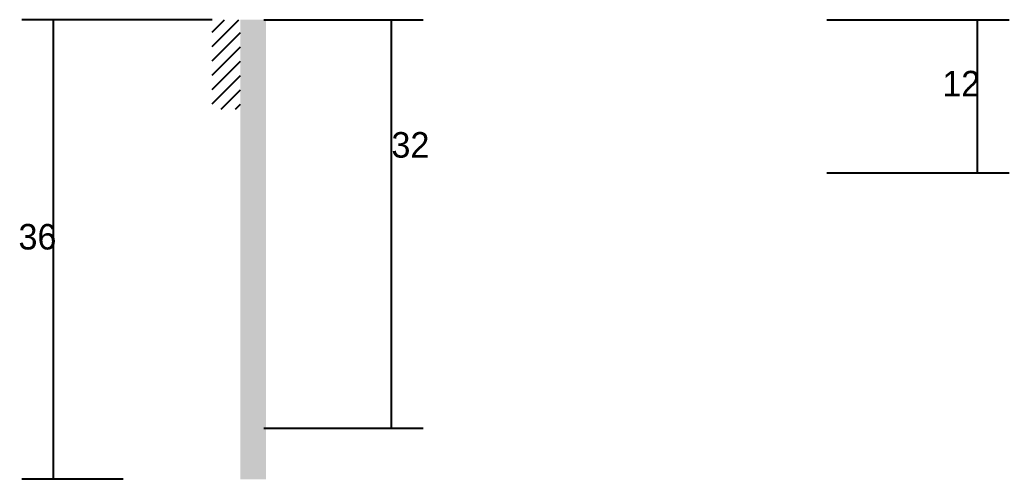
# Model space of a CAD drawing. Header units: metres. Extents: x 129353 to 131995, y 32718 to 33940.
# Drawn here: x 131242 to 131397.2, y 32717.9 to 32789.9 of the extents above; entities that cross this region are included whole.
import ezdxf

# ---------------------------------------------------------------- set-up
doc = ezdxf.new("R2010")
doc.units = ezdxf.units.M
doc.layers.add('COTA', color=241, linetype='Continuous')
doc.layers.add('Hachura', color=253, linetype='Continuous')

msp = doc.modelspace()

# ---------------------------------------------------------------- hatches: boundary and pattern name
at = {"layer": 'Hachura'}
h = msp.add_hatch(dxfattribs=at)
h.set_pattern_fill('ANSI31', scale=0.5)
h.paths.add_polyline_path([(131276.6, 32789.9), (131272.2, 32789.9), (131272.2, 32789.9), (131272.2, 32775.9), (131272.2, 32775.9), (131276.6, 32775.9), (131276.6, 32775.9), (131276.6, 32789.9)])
h = msp.add_hatch(color=8, dxfattribs=at)
h.dxf.hatch_style = 1
h.paths.add_polyline_path([(131276.6, 32789.9), (131280.6, 32789.9), (131280.6, 32789.9), (131280.6, 32717.9), (131280.6, 32717.9), (131276.6, 32717.9), (131276.6, 32717.9), (131276.6, 32789.9)])

# ---------------------------------------------------------------- linework, layer by layer
at = {"layer": 'COTA'}
for p, q in [((131272.2, 32789.9), (131242.3, 32789.9)), ((131247.3, 32717.9), (131247.3, 32789.9)), ((131280.3, 32789.9), (131305.3, 32789.9)), ((131300.3, 32725.9), (131300.3, 32789.9)), ((131368.6, 32789.9), (131397.2, 32789.9)), ((131392.2, 32765.9), (131392.2, 32789.9)), ((131368.6, 32765.9), (131397.2, 32765.9)), ((131280.3, 32725.9), (131305.3, 32725.9)), ((131258.2, 32717.9), (131242.3, 32717.9))]:
    msp.add_line(p, q, dxfattribs=at)

# ---------------------------------------------------------------- texts
for s, p in [('12', (131386.7, 32777.9)), ('32', (131300.3, 32768.3)), ('36', (131241.8, 32753.9))]:
    msp.add_text(s, height=4, dxfattribs=at).set_placement(p)

doc.saveas('drawing.dxf')
